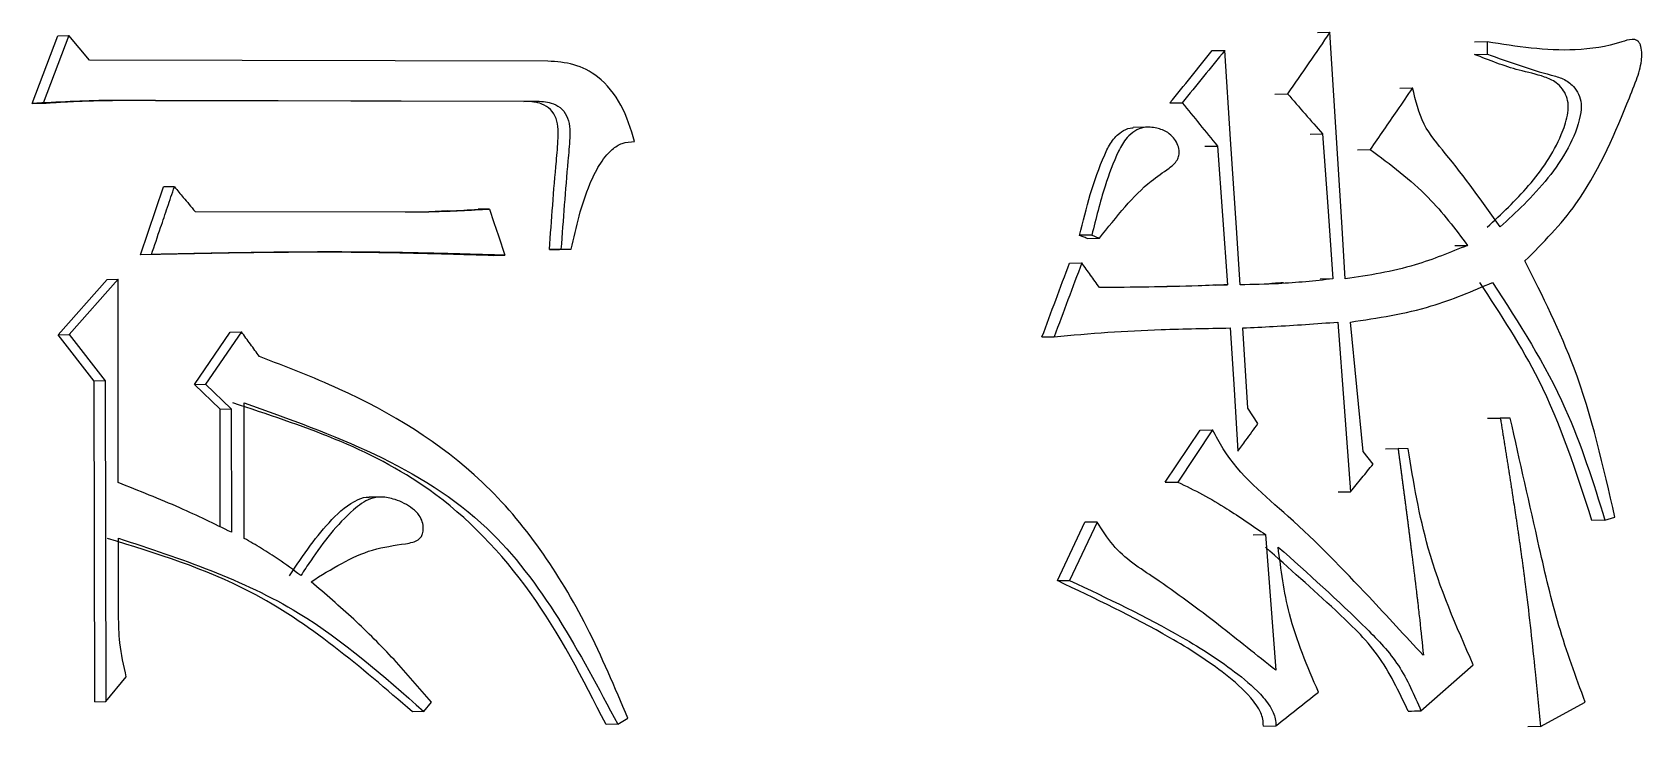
# Model space of a CAD drawing. Header units: millimetres. Extents: x 1726 to 4771, y 590 to 2743.
# Drawn here: x 3144.82 to 3150.47, y 935.83 to 938.26 of the extents above; entities that cross this region are included whole.
import ezdxf

# ---------------------------------------------------------------- set-up
doc = ezdxf.new("R2010")
doc.units = ezdxf.units.MM

msp = doc.modelspace()

# ---------------------------------------------------------------- linework, layer by layer
at = {"color": 7, "linetype": 'Continuous', "lineweight": 25}
for p, q in [((3149.3329, 938.2625), (3149.3771, 938.2633)), ((3144.8222, 938.0133), (3144.9121, 938.2511)), ((3144.9506, 938.2519), (3144.8605, 938.0141)), ((3144.9121, 938.2511), (3144.9506, 938.2519)), ((3145.023, 938.1653), (3144.9506, 938.2519)), ((3149.9294, 938.2294), (3149.8845, 938.2286)), ((3149.9294, 938.2294), (3149.9294, 938.1862)), ((3146.6324, 938.1618), (3145.023, 938.1653)), ((3148.9641, 938.1986), (3149.0078, 938.1994)), ((3149.8845, 938.1856), (3149.9294, 938.1864)), ((3149.184, 938.0465), (3149.228, 938.0474)), ((3149.6224, 938.0671), (3149.667, 938.0679)), ((3144.8222, 938.0133), (3144.8605, 938.0141)), ((3145.2551, 938.0233), (3145.294, 938.0241)), ((3146.5473, 938.0205), (3145.2551, 938.0233)), ((3145.294, 938.0241), (3146.5879, 938.0213)), ((3146.5473, 938.0205), (3146.5879, 938.0213)), ((3148.8148, 938.0151), (3148.8583, 938.0159)), ((3148.7299, 937.9297), (3148.6863, 937.9288)), ((3149.3071, 937.9056), (3149.3513, 937.9064)), ((3148.9382, 937.8633), (3148.9819, 937.8641)), ((3149.4737, 937.851), (3149.5181, 937.8518)), ((3145.2019, 937.4825), (3145.2826, 937.7203)), ((3145.3215, 937.7212), (3145.2826, 937.7203)), ((3146.4273, 937.6431), (3146.3869, 937.6423)), ((3145.3938, 937.6345), (3146.1314, 937.6329)), ((3146.2811, 937.6364), (3146.2146, 937.6337)), ((3148.5412, 937.5516), (3148.4981, 937.5508)), ((3148.5247, 937.5398), (3148.5679, 937.5406)), ((3145.2407, 937.4833), (3145.2019, 937.4825)), ((3146.4408, 937.4799), (3146.4812, 937.4807)), ((3146.6781, 937.5019), (3146.6374, 937.5011)), ((3146.6731, 937.501), (3146.7139, 937.5018)), ((3146.6781, 937.5019), (3146.7139, 937.5018)), ((3149.8156, 937.5148), (3149.8604, 937.5156)), ((3148.463, 937.4535), (3148.5061, 937.4543)), ((3144.9137, 937.2019), (3145.0848, 937.3962)), ((3145.1235, 937.3971), (3144.9521, 937.2027)), ((3145.0848, 937.3962), (3145.1235, 937.3971)), ((3145.1245, 936.6831), (3145.1235, 937.3971)), ((3148.8475, 937.372), (3148.7185, 937.3689)), ((3148.9741, 937.3764), (3149.0178, 937.3773)), ((3149.3871, 937.3979), (3149.343, 937.3971)), ((3144.9137, 937.2019), (3144.9521, 937.2027)), ((3145.0402, 937.0394), (3144.9137, 937.2019)), ((3144.9521, 937.2027), (3145.0788, 937.0402)), ((3145.3917, 937.0278), (3145.5174, 937.2115)), ((3145.5566, 937.2123), (3145.4307, 937.0286)), ((3145.5174, 937.2115), (3145.5566, 937.2123)), ((3148.3663, 937.1941), (3148.4092, 937.1949)), ((3149.0889, 936.9444), (3149.0709, 937.2257)), ((3145.0788, 937.0402), (3145.0402, 937.0394)), ((3145.0419, 935.9144), (3145.0402, 937.0394)), ((3145.0788, 937.0402), (3145.0805, 935.9152)), ((3145.3917, 937.0278), (3145.4307, 937.0286)), ((3145.4818, 936.9411), (3145.3917, 937.0278)), ((3145.4307, 937.0286), (3145.521, 936.9419)), ((3145.5667, 936.4875), (3145.566, 936.9635)), ((3145.4818, 936.9411), (3145.521, 936.9419)), ((3145.4824, 936.5277), (3145.4818, 936.9411)), ((3145.521, 936.9419), (3145.5216, 936.5092)), ((3149.9301, 936.9088), (3149.975, 936.9096)), ((3150.0099, 936.9095), (3149.975, 936.9096)), ((3148.7991, 936.6846), (3148.9218, 936.8678)), ((3148.9654, 936.8686), (3148.8426, 936.6854)), ((3148.9218, 936.8678), (3148.9654, 936.8686)), ((3149.5717, 936.8016), (3149.6162, 936.8024)), ((3149.6512, 936.8023), (3149.6162, 936.8024)), ((3149.5285, 936.7485), (3149.4934, 936.7919)), ((3148.7991, 936.6846), (3148.8426, 936.6854)), ((3146.0446, 936.6326), (3146.0045, 936.6317)), ((3149.4054, 936.6506), (3149.4497, 936.6514)), ((3148.4205, 936.3394), (3148.5171, 936.5443)), ((3148.5602, 936.5451), (3148.4635, 936.3402)), ((3148.5602, 936.5451), (3148.5171, 936.5443)), ((3150.3423, 936.5516), (3150.2968, 936.5508)), ((3150.3423, 936.5516), (3150.3772, 936.5623)), ((3145.1252, 936.218), (3145.1248, 936.4883)), ((3149.1072, 936.4999), (3149.1511, 936.5007)), ((3149.1511, 936.5007), (3149.187, 936.0249)), ((3148.4205, 936.3394), (3148.4635, 936.3402)), ((3145.0805, 935.9152), (3145.1526, 936.0016)), ((3149.6964, 935.8827), (3149.8801, 936.0445)), ((3145.0419, 935.9144), (3145.0805, 935.9152)), ((3146.1967, 935.8804), (3146.2236, 935.9128)), ((3150.1165, 935.8275), (3150.2728, 935.9133)), ((3146.1967, 935.8804), (3146.1567, 935.8796)), ((3146.8772, 935.8356), (3146.8362, 935.8348)), ((3146.8772, 935.8356), (3146.9128, 935.8572)), ((3149.1433, 935.8292), (3149.1873, 935.83)), ((3150.1165, 935.8275), (3150.0714, 935.8267))]:
    msp.add_line(p, q, dxfattribs=at)
at = {"color": 7, "linetype": 'Continuous', "lineweight": 25, "flags": 128}
for points in [[(3149.431, 937.3978), (3149.4186, 937.5974), (3149.3979, 937.9303), (3149.3771, 938.2633)], [(3149.0618, 937.3771), (3149.0487, 937.5767), (3149.0283, 937.888), (3149.0078, 938.1994)], [(3149.3513, 937.9064), (3149.3692, 937.6522), (3149.3871, 937.3979)], [(3148.9819, 937.8641), (3148.9999, 937.6207), (3149.0178, 937.3773)], [(3146.4273, 937.6431), (3146.4429, 937.596), (3146.4585, 937.549), (3146.4812, 937.4807)], [(3149.4049, 937.2464), (3149.4273, 936.9489), (3149.4497, 936.6514)], [(3149.4934, 936.7919), (3149.4711, 937.0191), (3149.4488, 937.2463)], [(3149.0269, 937.2258), (3149.0404, 937.0094), (3149.0539, 936.7931)], [(3149.1242, 936.8902), (3149.1065, 936.9173), (3149.0889, 936.9444)], [(3149.6518, 935.8819), (3149.663, 935.8821), (3149.6743, 935.8823), (3149.6964, 935.8827)]]:
    msp.add_lwpolyline(points, dxfattribs=at)
at = {"color": 7, "linetype": 'Continuous', "lineweight": 25}
for points, knots in [([(3149.3771, 938.2633), (3149.3523, 938.2273), (3149.3026, 938.1553), (3149.2529, 938.0833), (3149.228, 938.0474)], [0, 0, 0, 0, 0.5, 1, 1, 1, 1]), ([(3150.0616, 937.461), (3150.1247, 937.5244), (3150.2778, 937.6785), (3150.3812, 937.918), (3150.451, 938.0888), (3150.47, 938.148), (3150.4721, 938.1881), (3150.4703, 938.2088), (3150.4647, 938.2241), (3150.4584, 938.2325), (3150.4489, 938.2374), (3150.4293, 938.239), (3150.3604, 938.2141), (3150.1903, 938.1884), (3150.0323, 938.2132), (3149.9294, 938.2294)], [0, 0, 0, 0, 0.18643, 0.452553, 0.51374, 0.559549, 0.574941, 0.592678, 0.599953, 0.607307, 0.613653, 0.622621, 0.650043, 0.772099, 1, 1, 1, 1]), ([(3146.9367, 937.8799), (3146.9232, 937.9238), (3146.8968, 938.0101), (3146.819, 938.1065), (3146.7246, 938.1555), (3146.663, 938.1597), (3146.6324, 938.1618)], [0, 0, 0, 0, 0.2920999, 0.5740182, 0.7884708, 1, 1, 1, 1]), ([(3148.8148, 938.0151), (3148.8397, 938.0456), (3148.8895, 938.1068), (3148.9392, 938.168), (3148.9641, 938.1986)], [0, 0, 0, 0, 0.5, 1, 1, 1, 1]), ([(3149.0078, 938.1994), (3148.9829, 938.1688), (3148.9331, 938.1076), (3148.8832, 938.0464), (3148.8583, 938.0159)], [0, 0, 0, 0, 0.5, 1, 1, 1, 1]), ([(3149.9291, 937.5794), (3149.9791, 937.6259), (3150.0796, 937.7194), (3150.1743, 937.8568), (3150.21, 937.9597), (3150.2152, 938.0063), (3150.2087, 938.0387), (3150.1934, 938.0656), (3150.1678, 938.0911), (3150.1155, 938.1138), (3150.0169, 938.1324), (3149.9363, 938.1648), (3149.8846, 938.1856)], [0, 0, 0, 0, 0.223734, 0.449513, 0.52298, 0.560493, 0.59163, 0.622713, 0.656766, 0.707097, 0.812429, 1, 1, 1, 1]), ([(3149.9295, 938.1864), (3150.0036, 938.1597), (3150.0912, 938.128), (3150.1958, 938.1023), (3150.2297, 938.0781), (3150.2515, 938.0466), (3150.261, 938.0103), (3150.2532, 937.9434), (3150.1975, 937.8125), (3150.0914, 937.6875), (3150.0024, 937.6062), (3149.9741, 937.5802)], [0, 0, 0, 0, 0.266852, 0.315952, 0.365722, 0.40082, 0.436128, 0.478331, 0.60435, 0.873952, 1, 1, 1, 1]), ([(3149.228, 938.0474), (3149.2486, 938.0239), (3149.2897, 937.9769), (3149.3307, 937.9299), (3149.3513, 937.9064)], [0, 0, 0, 0, 0.499998, 1, 1, 1, 1]), ([(3149.6669, 938.0679), (3149.6486, 938.0412), (3149.6146, 937.9919), (3149.565, 937.9199), (3149.5338, 937.8745), (3149.5181, 937.8519)], [0, 0, 0, 0, 0.36988, 0.68494, 1, 1, 1, 1]), ([(3149.974, 937.5802), (3149.9124, 937.6676), (3149.8264, 937.7893), (3149.6982, 937.9361), (3149.6775, 938.0236), (3149.667, 938.0678)], [0, 0, 0, 0, 0.557182, 0.776269, 1, 1, 1, 1]), ([(3145.2551, 938.0233), (3145.1999, 938.0239), (3145.0556, 938.0255), (3144.9112, 938.018), (3144.8222, 938.0133)], [0, 0, 0, 0, 0.383201, 1, 1, 1, 1]), ([(3144.8605, 938.0141), (3144.8673, 938.0146), (3144.8808, 938.0155), (3144.8976, 938.0167), (3144.9111, 938.0175), (3144.9246, 938.0184), (3144.9381, 938.0192), (3144.9516, 938.0199), (3144.9651, 938.0206), (3144.9786, 938.0212), (3144.9921, 938.0217), (3145.0023, 938.0221), (3145.0158, 938.0225), (3145.0293, 938.0229), (3145.0462, 938.0234), (3145.0597, 938.0237), (3145.0732, 938.0239), (3145.0867, 938.0241), (3145.1002, 938.0243), (3145.1137, 938.0244), (3145.1238, 938.0245), (3145.134, 938.0246), (3145.1441, 938.0246), (3145.1542, 938.0247), (3145.1627, 938.0247), (3145.1694, 938.0247), (3145.1762, 938.0247), (3145.1829, 938.0247), (3145.1897, 938.0247), (3145.1964, 938.0246), (3145.2032, 938.0246), (3145.2099, 938.0246), (3145.2167, 938.0246), (3145.2234, 938.0245), (3145.2302, 938.0245), (3145.2369, 938.0245), (3145.2437, 938.0244), (3145.2504, 938.0244), (3145.2572, 938.0243), (3145.2639, 938.0243), (3145.2707, 938.0243), (3145.2771, 938.0242), (3145.2849, 938.0242), (3145.291, 938.0241), (3145.294, 938.0241)], [0, 0, 0, 0, 0.046719, 0.093437, 0.116797, 0.140156, 0.186875, 0.210234, 0.233594, 0.280313, 0.303672, 0.327031, 0.350391, 0.397109, 0.420469, 0.467188, 0.490547, 0.513906, 0.560625, 0.583984, 0.607344, 0.630703, 0.654062, 0.677422, 0.700781, 0.712461, 0.72414, 0.7475, 0.759179, 0.770859, 0.794218, 0.805898, 0.817578, 0.840937, 0.852617, 0.864296, 0.887656, 0.899335, 0.911015, 0.934374, 0.946054, 0.957734, 0.978867, 1, 1, 1, 1]), ([(3146.6374, 937.5011), (3146.645, 937.6049), (3146.6545, 937.7359), (3146.6695, 937.8898), (3146.6681, 937.9601), (3146.6357, 938.0002), (3146.5967, 938.0193), (3146.5663, 938.0201), (3146.5473, 938.0207)], [0, 0, 0, 0, 0.511728, 0.645948, 0.774639, 0.837433, 0.898476, 1, 1, 1, 1]), ([(3146.5879, 938.0215), (3146.6069, 938.021), (3146.6373, 938.0201), (3146.6764, 938.0011), (3146.7088, 937.9609), (3146.7102, 937.8906), (3146.6952, 937.7367), (3146.6857, 937.6057), (3146.6781, 937.5019)], [0, 0, 0, 0, 0.10163, 0.162723, 0.225538, 0.354202, 0.488391, 1, 1, 1, 1]), ([(3148.8583, 938.0159), (3148.8789, 937.9906), (3148.9201, 937.94), (3148.9613, 937.8894), (3148.9819, 937.8641)], [0, 0, 0, 0, 0.499998, 1, 1, 1, 1]), ([(3148.4981, 937.5507), (3148.51, 937.5988), (3148.5338, 937.695), (3148.5724, 937.8039), (3148.608, 937.8798), (3148.6399, 937.9123), (3148.6684, 937.9275), (3148.683, 937.9276), (3148.6863, 937.9276)], [0, 0, 0, 0, 0.330224, 0.661274, 0.77625, 0.893079, 0.975789, 1, 1, 1, 1]), ([(3148.5678, 937.5406), (3148.5976, 937.5779), (3148.6541, 937.6488), (3148.7352, 937.7343), (3148.8023, 937.7778), (3148.8381, 937.8068), (3148.848, 937.8309), (3148.8481, 937.8512), (3148.8417, 937.8727), (3148.8283, 937.8948), (3148.8041, 937.9154), (3148.7681, 937.9288), (3148.7273, 937.9326), (3148.6912, 937.9182), (3148.6586, 937.8907), (3148.6228, 937.8243), (3148.5805, 937.71), (3148.5556, 937.6094), (3148.5412, 937.5516)], [0, 0, 0, 0, 0.140265, 0.267253, 0.34565, 0.385196, 0.401729, 0.418248, 0.440927, 0.464428, 0.491888, 0.53456, 0.581082, 0.616632, 0.65201, 0.706896, 0.831302, 1, 1, 1, 1]), ([(3146.7139, 937.5018), (3146.7316, 937.58), (3146.7548, 937.6824), (3146.8107, 937.7975), (3146.8487, 937.8475), (3146.8933, 937.8775), (3146.9217, 937.8791), (3146.9367, 937.8799)], [0, 0, 0, 0, 0.498299, 0.652925, 0.808708, 0.899126, 1, 1, 1, 1]), ([(3149.5181, 937.8518), (3149.5892, 937.7992), (3149.7172, 937.7044), (3149.8163, 937.5738), (3149.8604, 937.5156)], [0, 0, 0, 0, 0.554889, 1, 1, 1, 1]), ([(3145.2407, 937.4833), (3145.2514, 937.5149), (3145.2703, 937.5703), (3145.2972, 937.6496), (3145.3134, 937.6973), (3145.3215, 937.7212)], [0, 0, 0, 0, 0.397994, 0.698997, 1, 1, 1, 1]), ([(3145.3215, 937.7212), (3145.3319, 937.7088), (3145.3491, 937.6881), (3145.3731, 937.6592), (3145.3869, 937.6427), (3145.3938, 937.6345)], [0, 0, 0, 0, 0.428367, 0.714183, 1, 1, 1, 1]), ([(3146.1314, 937.6329), (3146.1628, 937.6331), (3146.2279, 937.6335), (3146.3266, 937.6371), (3146.3937, 937.6411), (3146.4273, 937.6431)], [0, 0, 0, 0, 0.318332, 0.659091, 1, 1, 1, 1]), ([(3146.2807, 937.6364), (3146.2826, 937.6365), (3146.3181, 937.6377), (3146.3534, 937.6401), (3146.3869, 937.6423)], [0, 0, 0, 0, 0.053017, 1, 1, 1, 1]), ([(3148.5247, 937.5398), (3148.5224, 937.5408), (3148.5178, 937.5427), (3148.509, 937.5463), (3148.5024, 937.549), (3148.4981, 937.5507)], [0, 0, 0, 0, 0.259206, 0.518413, 1, 1, 1, 1]), ([(3148.5413, 937.5516), (3148.5435, 937.5506), (3148.5491, 937.5483), (3148.558, 937.5447), (3148.5646, 937.542), (3148.5678, 937.5406)], [0, 0, 0, 0, 0.25891, 0.629455, 1, 1, 1, 1]), ([(3146.4812, 937.4807), (3146.4772, 937.4808), (3146.4711, 937.481), (3146.463, 937.4813), (3146.4569, 937.4814), (3146.4508, 937.4816), (3146.4448, 937.4818), (3146.4387, 937.482), (3146.4326, 937.4821), (3146.4265, 937.4823), (3146.4204, 937.4825), (3146.4144, 937.4827), (3146.4063, 937.4829), (3146.3961, 937.4832), (3146.3839, 937.4835), (3146.3718, 937.4839), (3146.3596, 937.4842), (3146.3474, 937.4846), (3146.3353, 937.4849), (3146.3231, 937.4853), (3146.3069, 937.4857), (3146.2866, 937.4863), (3146.2622, 937.4869), (3146.2379, 937.4875), (3146.2135, 937.4881), (3146.1811, 937.4888), (3146.1486, 937.4895), (3146.1079, 937.4903), (3146.0673, 937.4909), (3146.0185, 937.4915), (3145.9697, 937.492), (3145.9209, 937.4923), (3145.8802, 937.4923), (3145.8477, 937.4923), (3145.8233, 937.4923), (3145.7988, 937.4922), (3145.7744, 937.492), (3145.75, 937.4919), (3145.7256, 937.4917), (3145.7011, 937.4914), (3145.6767, 937.4912), (3145.6522, 937.4909), (3145.6196, 937.4905), (3145.587, 937.49), (3145.5544, 937.4895), (3145.53, 937.4891), (3145.5055, 937.4887), (3145.4851, 937.4883), (3145.4688, 937.488), (3145.4566, 937.4878), (3145.4443, 937.4875), (3145.4321, 937.4873), (3145.4199, 937.4871), (3145.4076, 937.4868), (3145.3913, 937.4865), (3145.375, 937.4862), (3145.3587, 937.4858), (3145.3464, 937.4856), (3145.3342, 937.4853), (3145.3219, 937.4851), (3145.3097, 937.4848), (3145.2975, 937.4846), (3145.2852, 937.4843), (3145.273, 937.484), (3145.2581, 937.4837), (3145.2474, 937.4835), (3145.2407, 937.4833)], [0, 0, 0, 0, 0.009839, 0.014759, 0.019678, 0.024598, 0.029518, 0.034437, 0.039357, 0.044276, 0.049196, 0.054116, 0.059035, 0.068874, 0.078714, 0.088553, 0.098392, 0.108231, 0.11807, 0.12791, 0.137749, 0.157427, 0.177105, 0.196784, 0.216462, 0.236141, 0.275497, 0.295176, 0.334533, 0.373889, 0.413246, 0.452603, 0.49196, 0.511638, 0.531317, 0.550995, 0.570673, 0.590352, 0.61003, 0.629709, 0.649387, 0.669065, 0.688744, 0.728101, 0.747779, 0.767457, 0.787136, 0.806814, 0.816653, 0.826493, 0.836332, 0.846171, 0.85601, 0.865849, 0.875689, 0.895367, 0.905206, 0.915045, 0.924884, 0.934724, 0.944563, 0.954402, 0.964241, 0.97408, 0.98392, 1, 1, 1, 1]), ([(3146.4408, 937.4799), (3146.4327, 937.4801), (3146.4165, 937.4806), (3146.3922, 937.4813), (3146.3678, 937.482), (3146.3435, 937.4827), (3146.3192, 937.4834), (3146.2867, 937.4844), (3146.2462, 937.4855), (3146.1975, 937.4867), (3146.1487, 937.4878), (3146.1, 937.4889), (3146.035, 937.49), (3145.9537, 937.4911), (3145.8561, 937.4916), (3145.7584, 937.4914), (3145.677, 937.4908), (3145.5955, 937.4899), (3145.5303, 937.4889), (3145.4651, 937.4878), (3145.4161, 937.4869), (3145.3754, 937.4861), (3145.3427, 937.4855), (3145.3182, 937.485), (3145.2937, 937.4845), (3145.271, 937.484), (3145.2564, 937.4837), (3145.25, 937.4835)], [0, 0, 0, 0, 0.020498, 0.040995, 0.061493, 0.081991, 0.102488, 0.122986, 0.163981, 0.204976, 0.245972, 0.286967, 0.327962, 0.409953, 0.491944, 0.573935, 0.655926, 0.696921, 0.778912, 0.819907, 0.860903, 0.901898, 0.922396, 0.942893, 0.963391, 0.983888, 1, 1, 1, 1]), ([(3146.6374, 937.5011), (3146.6441, 937.5011), (3146.656, 937.501), (3146.6679, 937.501), (3146.6731, 937.501)], [0, 0, 0, 0, 0.56, 1, 1, 1, 1]), ([(3149.8604, 937.5156), (3149.7995, 937.4908), (3149.6998, 937.4501), (3149.5547, 937.4164), (3149.4723, 937.404), (3149.431, 937.3978)], [0, 0, 0, 0, 0.438459, 0.718604, 1, 1, 1, 1]), ([(3148.3663, 937.1941), (3148.3824, 937.2373), (3148.4147, 937.3238), (3148.4469, 937.4102), (3148.463, 937.4535)], [0, 0, 0, 0, 0.500001, 1, 1, 1, 1]), ([(3148.5061, 937.4543), (3148.4899, 937.4111), (3148.4577, 937.3246), (3148.4254, 937.2381), (3148.4092, 937.1949)], [0, 0, 0, 0, 0.4999998, 1, 1, 1, 1]), ([(3148.5681, 937.3676), (3148.5577, 937.382), (3148.5371, 937.4109), (3148.5164, 937.4398), (3148.5061, 937.4543)], [0, 0, 0, 0, 0.4999992, 1, 1, 1, 1]), ([(3150.3772, 936.5623), (3150.3369, 936.7397), (3150.2654, 937.0544), (3150.1235, 937.3374), (3150.0616, 937.461)], [0, 0, 0, 0, 0.563398, 1, 1, 1, 1]), ([(3149.0178, 937.3773), (3148.9833, 937.376), (3148.8913, 937.3725), (3148.7414, 937.3687), (3148.6258, 937.368), (3148.5681, 937.3676)], [0, 0, 0, 0, 0.230465, 0.615194, 1, 1, 1, 1]), ([(3149.3871, 937.3979), (3149.3554, 937.3944), (3149.2919, 937.3875), (3149.1835, 937.3793), (3149.1067, 937.378), (3149.0618, 937.3771)], [0, 0, 0, 0, 0.293913, 0.587864, 1, 1, 1, 1]), ([(3149.2143, 937.3846), (3149.2013, 937.3837), (3149.1805, 937.3822), (3149.1659, 937.3806), (3149.1605, 937.38)], [0, 0, 0, 0, 0.628265, 1, 1, 1, 1]), ([(3149.4488, 937.2464), (3149.5446, 937.2607), (3149.7161, 937.2864), (3149.877, 937.3552), (3149.948, 937.3856)], [0, 0, 0, 0, 0.558486, 1, 1, 1, 1]), ([(3150.2968, 936.5508), (3150.2421, 936.7193), (3150.1452, 937.018), (3149.9766, 937.2734), (3149.9031, 937.3848)], [0, 0, 0, 0, 0.5639393, 1, 1, 1, 1]), ([(3149.948, 937.3856), (3150.0405, 937.2423), (3150.207, 936.9843), (3150.3007, 936.6847), (3150.3423, 936.5516)], [0, 0, 0, 0, 0.555779, 1, 1, 1, 1]), ([(3149.0709, 937.2257), (3149.1066, 937.2274), (3149.1802, 937.231), (3149.2915, 937.2379), (3149.3671, 937.2436), (3149.4049, 937.2464)], [0, 0, 0, 0, 0.320034, 0.659996, 1, 1, 1, 1]), ([(3145.6198, 937.1256), (3145.6092, 937.14), (3145.5882, 937.1689), (3145.5671, 937.1978), (3145.5566, 937.2123)], [0, 0, 0, 0, 0.5, 1, 1, 1, 1]), ([(3148.4092, 937.1949), (3148.4719, 937.2006), (3148.5971, 937.2119), (3148.8031, 937.222), (3148.9463, 937.2244), (3149.0269, 937.2258)], [0, 0, 0, 0, 0.304303, 0.608646, 1, 1, 1, 1]), ([(3146.9128, 935.8572), (3146.8673, 935.9649), (3146.7391, 936.2681), (3146.4317, 936.7178), (3145.9915, 936.9826), (3145.7137, 937.0894), (3145.6197, 937.1255)], [0, 0, 0, 0, 0.181249, 0.510223, 0.834429, 1, 1, 1, 1]), ([(3146.8362, 935.8348), (3146.7548, 935.9941), (3146.5942, 936.3081), (3146.1661, 936.7535), (3145.7674, 936.8839), (3145.5267, 936.9626)], [0, 0, 0, 0, 0.289723, 0.571285, 1, 1, 1, 1]), ([(3145.566, 936.9635), (3145.8775, 936.8519), (3146.4463, 936.6482), (3146.743, 936.0887), (3146.8772, 935.8356)], [0, 0, 0, 0, 0.547825, 1, 1, 1, 1]), ([(3149.975, 936.9096), (3149.9755, 936.9066), (3149.9765, 936.9006), (3149.9779, 936.8917), (3149.9794, 936.8827), (3149.9808, 936.8738), (3149.9822, 936.8648), (3149.9837, 936.8559), (3149.9851, 936.8469), (3149.9866, 936.838), (3149.988, 936.829), (3149.9894, 936.8201), (3149.9913, 936.8081), (3149.9937, 936.7932), (3149.9961, 936.7783), (3149.9985, 936.7634), (3150.0009, 936.7484), (3150.0037, 936.7305), (3150.0065, 936.7126), (3150.0093, 936.6947), (3150.0121, 936.6768), (3150.0149, 936.6588), (3150.0186, 936.6349), (3150.0232, 936.6051), (3150.0277, 936.5752), (3150.0313, 936.5512), (3150.0339, 936.5333), (3150.0365, 936.5153), (3150.0391, 936.4974), (3150.0417, 936.4794), (3150.0443, 936.4615), (3150.0468, 936.4435), (3150.0493, 936.4255), (3150.0518, 936.4075), (3150.0542, 936.3895), (3150.0566, 936.3716), (3150.0586, 936.3566), (3150.0613, 936.3356), (3150.0693, 936.2725), (3150.0821, 936.1643), (3150.0991, 936.0039), (3150.1101, 935.8916), (3150.1165, 935.8275)], [0, 0, 0, 0, 0.008314, 0.016628, 0.024942, 0.033256, 0.04157, 0.049884, 0.058198, 0.066512, 0.074827, 0.083141, 0.091455, 0.108083, 0.124711, 0.133025, 0.149653, 0.166281, 0.182909, 0.199537, 0.216166, 0.232794, 0.249422, 0.282678, 0.315934, 0.332562, 0.349191, 0.365819, 0.382447, 0.399075, 0.415703, 0.432331, 0.448959, 0.465587, 0.482216, 0.498844, 0.515472, 0.523786, 0.557042, 0.690072, 0.823098, 1, 1, 1, 1]), ([(3150.2728, 935.9133), (3150.2402, 936.0019), (3150.1751, 936.1785), (3150.0983, 936.5149), (3150.0438, 936.7582), (3150.0099, 936.9095)], [0, 0, 0, 0, 0.276136, 0.550092, 1, 1, 1, 1]), ([(3149.7048, 936.0774), (3149.6414, 936.1459), (3149.4869, 936.3126), (3149.2549, 936.5534), (3149.0417, 936.7228), (3148.9772, 936.846), (3148.9654, 936.8686)], [0, 0, 0, 0, 0.257956, 0.627877, 0.931924, 1, 1, 1, 1]), ([(3149.0539, 936.7931), (3149.0633, 936.806), (3149.0797, 936.8287), (3149.1031, 936.8611), (3149.1171, 936.8805), (3149.1242, 936.8902)], [0, 0, 0, 0, 0.400146, 0.700073, 1, 1, 1, 1]), ([(3149.6162, 936.8024), (3149.6165, 936.8), (3149.6171, 936.7953), (3149.6181, 936.7882), (3149.6188, 936.7823), (3149.6196, 936.7764), (3149.6204, 936.7704), (3149.6212, 936.7645), (3149.622, 936.7586), (3149.6226, 936.7539), (3149.6237, 936.7456), (3149.6249, 936.7373), (3149.6264, 936.7255), (3149.6277, 936.716), (3149.6293, 936.7042), (3149.6305, 936.6947), (3149.6321, 936.6829), (3149.6336, 936.671), (3149.6352, 936.6592), (3149.6368, 936.6474), (3149.6383, 936.6355), (3149.6399, 936.6237), (3149.6414, 936.6119), (3149.6427, 936.6024), (3149.6442, 936.5906), (3149.6454, 936.5811), (3149.647, 936.5692), (3149.6485, 936.5574), (3149.65, 936.5456), (3149.6515, 936.5337), (3149.6527, 936.5242), (3149.6542, 936.5124), (3149.6557, 936.5005), (3149.6572, 936.4887), (3149.6587, 936.4769), (3149.6599, 936.4674), (3149.6613, 936.4555), (3149.6634, 936.4389), (3149.6698, 936.3868), (3149.6763, 936.3347), (3149.6821, 936.2873), (3149.6838, 936.273), (3149.6872, 936.2446), (3149.6946, 936.1794), (3149.7007, 936.1189), (3149.7049, 936.0774)], [0, 0, 0, 0, 0.009808, 0.019616, 0.029425, 0.034329, 0.044137, 0.053945, 0.058849, 0.068658, 0.073562, 0.093178, 0.102986, 0.122603, 0.132411, 0.152028, 0.161836, 0.181452, 0.201069, 0.210877, 0.230494, 0.25011, 0.259918, 0.279535, 0.289343, 0.308959, 0.318768, 0.338384, 0.358001, 0.367809, 0.387425, 0.397234, 0.41685, 0.436466, 0.446275, 0.465891, 0.475699, 0.495316, 0.534549, 0.691481, 0.711097, 0.730714, 0.75033, 0.828797, 1, 1, 1, 1]), ([(3149.8801, 936.0445), (3149.821, 936.1787), (3149.7145, 936.4203), (3149.6707, 936.6847), (3149.6512, 936.8023)], [0, 0, 0, 0, 0.554954, 1, 1, 1, 1]), ([(3149.4497, 936.6514), (3149.4628, 936.6676), (3149.4891, 936.7), (3149.5154, 936.7323), (3149.5285, 936.7485)], [0, 0, 0, 0, 0.499999, 1, 1, 1, 1]), ([(3145.5216, 936.5092), (3145.4617, 936.5384), (3145.3666, 936.5846), (3145.2332, 936.64), (3145.1608, 936.6688), (3145.1245, 936.6831)], [0, 0, 0, 0, 0.459907, 0.729904, 1, 1, 1, 1]), ([(3148.8426, 936.6854), (3148.8719, 936.6711), (3148.9304, 936.6426), (3149.0337, 936.5815), (3149.106, 936.5318), (3149.1511, 936.5007)], [0, 0, 0, 0, 0.273067, 0.546131, 1, 1, 1, 1]), ([(3145.7254, 936.3565), (3145.7494, 936.3926), (3145.7952, 936.4615), (3145.8723, 936.5561), (3145.9407, 936.6162), (3145.9915, 936.6339), (3146.0042, 936.6316), (3146.0045, 936.6316)], [0, 0, 0, 0, 0.317819, 0.607395, 0.8998, 0.997769, 1, 1, 1, 1]), ([(3145.8009, 936.3356), (3145.8363, 936.3578), (3145.9055, 936.4011), (3146.0158, 936.4527), (3146.1024, 936.464), (3146.1564, 936.473), (3146.1751, 936.4806), (3146.187, 936.4915), (3146.1935, 936.5052), (3146.1959, 936.524), (3146.1925, 936.5466), (3146.1802, 936.5717), (3146.1483, 936.601), (3146.1026, 936.6241), (3146.0509, 936.6354), (3145.9983, 936.6262), (3145.9061, 936.5564), (3145.8314, 936.4575), (3145.7764, 936.3747), (3145.7649, 936.3573)], [0, 0, 0, 0, 0.119378, 0.233044, 0.347088, 0.372157, 0.392491, 0.404557, 0.416667, 0.432851, 0.454707, 0.476798, 0.507453, 0.574091, 0.621959, 0.658929, 0.726106, 0.942431, 1, 1, 1, 1]), ([(3149.187, 936.0249), (3149.1202, 936.0783), (3148.9811, 936.1896), (3148.7906, 936.3328), (3148.6296, 936.4332), (3148.5776, 936.517), (3148.5602, 936.5451)], [0, 0, 0, 0, 0.31366, 0.654046, 0.883874, 1, 1, 1, 1]), ([(3146.1567, 935.8796), (3145.9749, 936.0361), (3145.653, 936.3133), (3145.258, 936.4347), (3145.0861, 936.4875)], [0, 0, 0, 0, 0.564725, 1, 1, 1, 1]), ([(3145.1248, 936.4883), (3145.3433, 936.4163), (3145.7373, 936.2864), (3146.0551, 936.0055), (3146.1967, 935.8804)], [0, 0, 0, 0, 0.554519, 1, 1, 1, 1]), ([(3145.7649, 936.3573), (3145.7388, 936.3768), (3145.6939, 936.4103), (3145.6272, 936.4528), (3145.5868, 936.4759), (3145.5667, 936.4875)], [0, 0, 0, 0, 0.4098886, 0.7046525, 1, 1, 1, 1]), ([(3149.6518, 935.8819), (3149.6193, 935.9503), (3149.5549, 936.086), (3149.3683, 936.2629), (3149.2334, 936.3832), (3149.1512, 936.4566)], [0, 0, 0, 0, 0.284255, 0.563934, 1, 1, 1, 1]), ([(3149.3366, 935.9486), (3149.298, 936.0386), (3149.2283, 936.2008), (3149.2054, 936.3783), (3149.1951, 936.4574)], [0, 0, 0, 0, 0.55469, 1, 1, 1, 1]), ([(3149.1952, 936.4574), (3149.3001, 936.3642), (3149.4468, 936.234), (3149.6259, 936.0473), (3149.6728, 935.9379), (3149.6964, 935.8827)], [0, 0, 0, 0, 0.555127, 0.77558, 1, 1, 1, 1]), ([(3148.4635, 936.3402), (3148.5968, 936.2772), (3148.8, 936.1809), (3149.0257, 936.0383), (3149.1318, 935.9468), (3149.174, 935.8901), (3149.1865, 935.8543), (3149.187, 935.8382), (3149.1873, 935.83)], [0, 0, 0, 0, 0.493284, 0.752435, 0.883694, 0.950802, 0.974829, 1, 1, 1, 1]), ([(3146.2236, 935.9128), (3146.1804, 935.9633), (3146.0935, 936.0647), (3145.9522, 936.2059), (3145.8514, 936.2923), (3145.8009, 936.3356)], [0, 0, 0, 0, 0.33078, 0.664698, 1, 1, 1, 1]), ([(3149.1433, 935.8292), (3149.1431, 935.8374), (3149.1425, 935.8535), (3149.13, 935.8893), (3149.088, 935.9459), (3148.982, 936.0375), (3148.7566, 936.1801), (3148.5536, 936.2763), (3148.4205, 936.3394)], [0, 0, 0, 0, 0.025193, 0.049239, 0.116377, 0.247655, 0.506794, 1, 1, 1, 1]), ([(3145.1526, 936.0016), (3145.1435, 936.0414), (3145.1274, 936.1126), (3145.1259, 936.1857), (3145.1252, 936.218)], [0, 0, 0, 0, 0.558835, 1, 1, 1, 1]), ([(3149.1873, 935.83), (3149.2122, 935.8498), (3149.262, 935.8893), (3149.3117, 935.9289), (3149.3366, 935.9486)], [0, 0, 0, 0, 0.500003, 1, 1, 1, 1])]:
    msp.add_open_spline(points, degree=3, knots=knots, dxfattribs=at)

doc.saveas('drawing.dxf')
